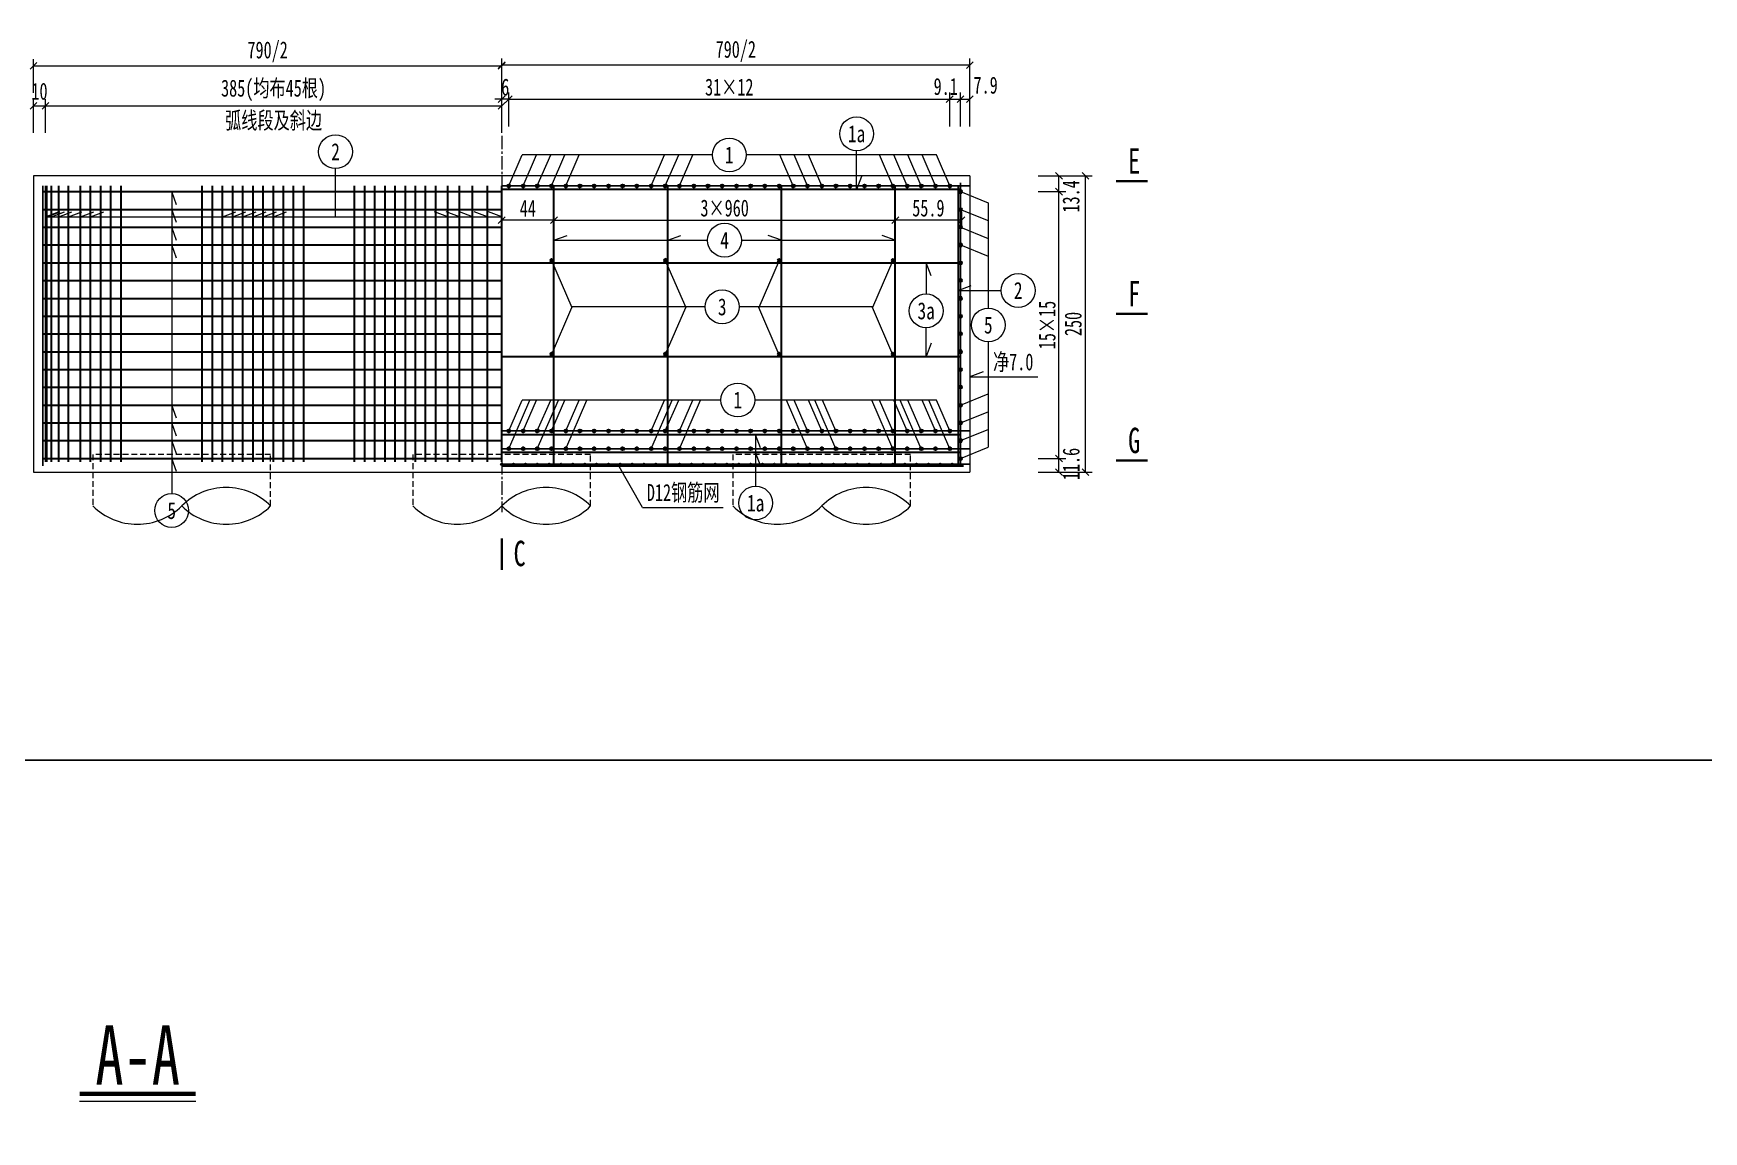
# Model space of a CAD drawing. Header units: millimetres. Extents: x 13990 to 22790, y 4334 to 8354.
# Drawn here: x 14695 to 16104, y 6579 to 7505 of the extents above; entities that cross this region are included whole.
import ezdxf
from ezdxf.enums import TextEntityAlignment as Align

# ---------------------------------------------------------------- set-up
doc = ezdxf.new("R2010")
doc.units = ezdxf.units.MM
doc.linetypes.add('CENTER2', pattern=[28.575, 19.05, -3.175, 3.175, -3.175])
doc.linetypes.add('DASHED', pattern=[0.75, 0.5, -0.25])
doc.layers.get('0').update_dxf_attribs({"lineweight": 15})
doc.layers.get('Defpoints').update_dxf_attribs({"color": 8})
for name, color, linetype, lineweight in [('中心线', 2, 'CENTER2', 15), ('尺寸标注', 4, 'Continuous', 13), ('文字', 7, 'Continuous', 15), ('文本', 7, 'Continuous', 15), ('标注', 4, 'Continuous', 13), ('标注线及字体', 2, 'Continuous', 15), ('粗线', 3, 'Continuous', 35), ('细实线', 4, 'Continuous', 15), ('虚线', 7, 'DASHED', 15), ('钢筋', 1, 'Continuous', 30)]:
    doc.layers.add(name, color=color, linetype=linetype, lineweight=lineweight)
doc.styles.add('111', font='仿宋_GB2312.TTF', dxfattribs={"width": 0.7})
doc.styles.add('BM_Dim', font='', dxfattribs={"width": 0.85})
doc.styles.add('FS', font='', dxfattribs={"width": 0.75})
doc.styles.get('BM_Dim').set_extended_font_data('仿宋_GB2312')
doc.styles.get('FS').set_extended_font_data('仿宋_GB2312')
doc.dimstyles.new('200', dxfattribs={"dimscale": 0, "dimtxt": 2.5, "dimasz": 1, "dimexe": 1, "dimexo": 1, "dimgap": 0.6, "dimtad": 1, "dimdec": 1, "dimdsep": 46, "dimtxsty": '111', "dimblk": 'OBLIQUE', "dimcen": 0, "dimclrd": 4, "dimclre": 4, "dimclrt": 4, "dimadec": 1, "dimazin": 2, "dimtfac": 1, "dimtdec": 0, "dimtix": 1, "dimtmove": 2, "dimatfit": 3, "dimfxl": 4, "dimfxlon": 1, "dimtolj": 1, "dimlwd": -1, "dimlwe": -1, "dimarcsym": 0})

# ---------------------------------------------------------------- blocks, each defined once
blk = doc.blocks.new('_Oblique')
at = {"color": 0, "linetype": 'ByBlock', "lineweight": -2}
blk.add_line((-0.5, -0.5), (0.5, 0.5), dxfattribs=at)
blk = doc.blocks.new('*D136')
at = {"color": 4}
for p, q in [((15134, 7361.7), (15134, 7341.6)), ((15422, 7359.4), (15422, 7341.6)), ((15134, 7347.3), (15422, 7347.3))]:
    blk.add_line(p, q, dxfattribs=at)
at = {"layer": 'Defpoints', "color": 0}
for p in [(15134, 7367.4), (15422, 7365.1), (15422, 7347.3)]:
    blk.add_point(p, dxfattribs=at)
at = {"color": 4, "xscale": 5.714285714285715, "yscale": 5.714285714285715, "zscale": 5.714285714285715, "rotation": 180}
blk.add_blockref('_Oblique', (15134, 7347.3), dxfattribs=at)
at = {"color": 4, "xscale": 5.714285714285715, "yscale": 5.714285714285715, "zscale": 5.714285714285715}
blk.add_blockref('_Oblique', (15422, 7347.3), dxfattribs=at)
at = {"color": 4, "insert": (15278, 7357.5), "char_height": 14.29, "attachment_point": 5, "style": '111'}
blk.add_mtext('\\A1;3×960', dxfattribs=at)
blk = doc.blocks.new('*D137')
at = {"color": 4}
for p, q in [((15422, 7359.4), (15422, 7341.6)), ((15477.8, 7347.3), (15422, 7347.3)), ((15477.8, 7354.4), (15477.8, 7341.6))]:
    blk.add_line(p, q, dxfattribs=at)
at = {"layer": 'Defpoints', "color": 0}
for p in [(15422, 7365.1), (15477.8, 7360.1), (15422, 7347.3)]:
    blk.add_point(p, dxfattribs=at)
at = {"color": 4, "xscale": 5.714285714285715, "yscale": 5.714285714285715, "zscale": 5.714285714285715, "rotation": 180}
blk.add_blockref('_Oblique', (15422, 7347.3), dxfattribs=at)
at = {"color": 4, "xscale": 5.714285714285715, "yscale": 5.714285714285715, "zscale": 5.714285714285715}
blk.add_blockref('_Oblique', (15477.8, 7347.3), dxfattribs=at)
at = {"color": 4, "insert": (15449.9, 7357.5), "char_height": 14.29, "attachment_point": 5, "style": '111'}
blk.add_mtext('\\A1;55.9', dxfattribs=at)
blk = doc.blocks.new('DJ 22')
at = {"layer": '钢筋'}
h = blk.add_hatch(color=256, dxfattribs=at)
h.dxf.hatch_style = 1
h.paths.add_polyline_path([(1.3, 0, 1), (-1.3, 0, 1)])
blk.add_circle((0, 0), 1.25, dxfattribs=at)
blk = doc.blocks.new('*U133')
at = {"rotation": 180}
blk.add_blockref('DJ 22', (0, 0), dxfattribs=at)
blk = doc.blocks.new('*U132')
at = {"color": 0, "linetype": 'ByBlock', "lineweight": -2, "transparency": 16777216}
for p in [(0, 0), (12, 0), (24, 0), (36, 0), (48, 0), (60, 0), (72, 0), (84, 0), (96, 0), (108, 0), (120, 0), (132, 0), (144, 0), (156, 0), (168, 0), (180, 0), (192, 0), (204, 0), (216, 0), (228, 0), (240, 0), (252, 0), (264, 0), (276, 0), (288, 0), (300, 0), (312, 0), (324, 0), (336, 0), (348, 0), (360, 0), (372, 0)]:
    blk.add_blockref('*U133', p, dxfattribs=at)
blk = doc.blocks.new('*U135')
at = {"xscale": -0.6000000000000001, "yscale": 0.6000000000000001, "zscale": 0.6000000000000001, "rotation": 180}
blk.add_blockref('DJ 22', (0, 0), dxfattribs=at)
blk = doc.blocks.new('*U134')
at = {"color": 0, "linetype": 'ByBlock', "lineweight": -2, "transparency": 16777216}
for p in [(0, 0), (10, 0), (20, 0), (30, 0), (40, 0), (50, 0), (60, 0), (70, 0), (80, 0), (90, 0), (100, 0), (110, 0), (120, 0), (130, 0), (140, 0), (150, 0), (160, 0), (170, 0), (180, 0), (190, 0), (200, 0), (210, 0), (220, 0), (230, 0), (240, 0), (250, 0), (260, 0), (270, 0), (280, 0), (290, 0), (300, 0), (310, 0), (320, 0), (330, 0), (340, 0), (350, 0), (360, 0), (370, 0), (380, 0)]:
    blk.add_blockref('*U135', p, dxfattribs=at)
blk = doc.blocks.new('*D138')
at = {"color": 4}
for p, q in [((14686.9, 7384.8), (14658.3, 7384.8)), ((14664.1, 7384.8), (14664.1, 7390.5)), ((14664.1, 7371.4), (14664.1, 7384.8)), ((14686.9, 7371.4), (14658.3, 7371.4)), ((14664.1, 7371.4), (14664.1, 7365.7))]:
    blk.add_line(p, q, dxfattribs=at)
at = {"layer": 'Defpoints', "color": 0}
for p in [(14664.1, 7384.8), (14694.9, 7384.8), (14700.4, 7371.4)]:
    blk.add_point(p, dxfattribs=at)
at = {"color": 4, "xscale": 5.714285714285715, "yscale": 5.714285714285715, "zscale": 5.714285714285715}
for p, rotation in [((14664.1, 7384.8), 270), ((14664.1, 7371.4), 90)]:
    blk.add_blockref('_Oblique', p, dxfattribs=dict(at, rotation=rotation))
at = {"color": 4, "insert": (14653.8, 7378.1), "char_height": 14.29, "attachment_point": 5, "rotation": 90, "style": '111'}
blk.add_mtext('\\A1;13.4', dxfattribs=at)
blk = doc.blocks.new('*D139')
at = {"color": 4}
for p, q in [((14686.9, 7371.4), (14658.3, 7371.4)), ((14664.1, 7146.4), (14664.1, 7371.4)), ((14686.9, 7146.4), (14658.3, 7146.4))]:
    blk.add_line(p, q, dxfattribs=at)
at = {"layer": 'Defpoints', "color": 0}
for p in [(14664.1, 7371.4), (14700.4, 7371.4), (14700.4, 7146.4)]:
    blk.add_point(p, dxfattribs=at)
at = {"color": 4, "xscale": 5.714285714285715, "yscale": 5.714285714285715, "zscale": 5.714285714285715}
for p, rotation in [((14664.1, 7371.4), 90), ((14664.1, 7146.4), 270)]:
    blk.add_blockref('_Oblique', p, dxfattribs=dict(at, rotation=rotation))
at = {"color": 4, "insert": (14654, 7258.9), "char_height": 14.29, "attachment_point": 5, "rotation": 90, "style": '111'}
blk.add_mtext('\\A1;15×15', dxfattribs=at)
blk = doc.blocks.new('*D140')
at = {"color": 4}
for p, q in [((14686.9, 7146.4), (14658.3, 7146.4)), ((14664.1, 7134.8), (14664.1, 7146.4)), ((14686.9, 7134.8), (14658.3, 7134.8))]:
    blk.add_line(p, q, dxfattribs=at)
at = {"layer": 'Defpoints', "color": 0}
for p in [(14664.1, 7146.4), (14700.4, 7146.4), (14700.4, 7134.8)]:
    blk.add_point(p, dxfattribs=at)
at = {"color": 4, "xscale": 5.714285714285715, "yscale": 5.714285714285715, "zscale": 5.714285714285715}
for p, rotation in [((14664.1, 7146.4), 90), ((14664.1, 7134.8), 270)]:
    blk.add_blockref('_Oblique', p, dxfattribs=dict(at, rotation=rotation))
at = {"color": 4, "insert": (14654, 7142.4), "char_height": 14.29, "attachment_point": 5, "rotation": 90, "style": '111'}
blk.add_mtext('\\A1;11.6', dxfattribs=at)
blk = doc.blocks.new('*D142')
at = {"color": 4}
for p, q in [((14704.9, 7420.9), (14704.9, 7449.5)), ((14704.9, 7443.8), (15089.9, 7443.8)), ((15089.9, 7420.9), (15089.9, 7449.5))]:
    blk.add_line(p, q, dxfattribs=at)
at = {"layer": 'Defpoints', "color": 0}
for p in [(15089.9, 7443.8), (14704.9, 7376.3), (15089.9, 7376.3)]:
    blk.add_point(p, dxfattribs=at)
at = {"color": 4, "xscale": 5.714285714285715, "yscale": 5.714285714285715, "zscale": 5.714285714285715, "rotation": 180}
blk.add_blockref('_Oblique', (14704.9, 7443.8), dxfattribs=at)
at = {"color": 4, "xscale": 5.714285714285715, "yscale": 5.714285714285715, "zscale": 5.714285714285715}
blk.add_blockref('_Oblique', (15089.9, 7443.8), dxfattribs=at)
at = {"color": 4, "insert": (14897.4, 7456.8), "char_height": 14.286, "attachment_point": 5, "style": '111'}
blk.add_mtext('\\A1;385(均布45根)', dxfattribs=at)
blk = doc.blocks.new('*D143')
at = {"color": 4}
for p, q in [((14694.9, 7420.9), (14694.9, 7449.5)), ((14694.9, 7443.8), (14704.9, 7443.8)), ((14704.9, 7420.9), (14704.9, 7449.5))]:
    blk.add_line(p, q, dxfattribs=at)
at = {"layer": 'Defpoints', "color": 0}
for p in [(14704.9, 7443.8), (14694.9, 7384.8), (14704.9, 7376.6)]:
    blk.add_point(p, dxfattribs=at)
at = {"color": 4, "xscale": 5.714285714285715, "yscale": 5.714285714285715, "zscale": 5.714285714285715, "rotation": 180}
blk.add_blockref('_Oblique', (14694.9, 7443.8), dxfattribs=at)
at = {"color": 4, "xscale": 5.714285714285715, "yscale": 5.714285714285715, "zscale": 5.714285714285715}
blk.add_blockref('_Oblique', (14704.9, 7443.8), dxfattribs=at)
at = {"color": 4, "insert": (14699.9, 7456), "char_height": 14.29, "attachment_point": 5, "style": '111'}
blk.add_mtext('\\A1;10', dxfattribs=at)
blk = doc.blocks.new('*D144')
at = {"color": 4}
for p, q in [((14694.9, 7454.6), (14694.9, 7483.2)), ((15089.9, 7454.6), (15089.9, 7483.2)), ((14694.9, 7477.5), (15089.9, 7477.5))]:
    blk.add_line(p, q, dxfattribs=at)
at = {"layer": 'Defpoints', "color": 0}
for p in [(15089.9, 7477.5), (14694.9, 7384.8), (15089.9, 7384.8)]:
    blk.add_point(p, dxfattribs=at)
at = {"color": 4, "xscale": 5.714285714285715, "yscale": 5.714285714285715, "zscale": 5.714285714285715, "rotation": 180}
blk.add_blockref('_Oblique', (14694.9, 7477.5), dxfattribs=at)
at = {"color": 4, "xscale": 5.714285714285715, "yscale": 5.714285714285715, "zscale": 5.714285714285715}
blk.add_blockref('_Oblique', (15089.9, 7477.5), dxfattribs=at)
at = {"color": 4, "insert": (14892.4, 7489.2), "char_height": 14.29, "attachment_point": 5, "style": '111'}
blk.add_mtext('\\A1;790/2', dxfattribs=at)
blk = doc.blocks.new('*D145')
at = {"color": 4}
for p, q in [((15095.9, 7426.4), (15095.9, 7455)), ((15467.9, 7426.4), (15467.9, 7455)), ((15095.9, 7449.3), (15467.9, 7449.3))]:
    blk.add_line(p, q, dxfattribs=at)
at = {"layer": 'Defpoints', "color": 0}
for p in [(15467.9, 7449.3), (15095.9, 7376.3), (15467.9, 7376.3)]:
    blk.add_point(p, dxfattribs=at)
at = {"color": 4, "xscale": 5.714285714285715, "yscale": 5.714285714285715, "zscale": 5.714285714285715, "rotation": 180}
blk.add_blockref('_Oblique', (15095.9, 7449.3), dxfattribs=at)
at = {"color": 4, "xscale": 5.714285714285715, "yscale": 5.714285714285715, "zscale": 5.714285714285715}
blk.add_blockref('_Oblique', (15467.9, 7449.3), dxfattribs=at)
at = {"color": 4, "insert": (15281.9, 7459.5), "char_height": 14.29, "attachment_point": 5, "style": '111'}
blk.add_mtext('\\A1;31×12', dxfattribs=at)
blk = doc.blocks.new('*D146')
at = {"color": 4}
for p, q in [((15089.9, 7455.2), (15089.9, 7483.7)), ((15484.9, 7455.2), (15484.9, 7483.7)), ((15484.9, 7478), (15089.9, 7478))]:
    blk.add_line(p, q, dxfattribs=at)
at = {"layer": 'Defpoints', "color": 0}
for p in [(15089.9, 7478), (15089.9, 7384.8), (15484.9, 7384.8)]:
    blk.add_point(p, dxfattribs=at)
at = {"color": 4, "xscale": 5.714285714285715, "yscale": 5.714285714285715, "zscale": 5.714285714285715, "rotation": 180}
blk.add_blockref('_Oblique', (15089.9, 7478), dxfattribs=at)
at = {"color": 4, "xscale": 5.714285714285715, "yscale": 5.714285714285715, "zscale": 5.714285714285715}
blk.add_blockref('_Oblique', (15484.9, 7478), dxfattribs=at)
at = {"color": 4, "insert": (15287.4, 7489.7), "char_height": 14.29, "attachment_point": 5, "style": '111'}
blk.add_mtext('\\A1;790/2', dxfattribs=at)
blk = doc.blocks.new('*D147')
at = {"color": 4}
for p, q in [((15467.9, 7426.4), (15467.9, 7455)), ((15477, 7426.4), (15477, 7455)), ((15467.9, 7449.3), (15477, 7449.3))]:
    blk.add_line(p, q, dxfattribs=at)
at = {"layer": 'Defpoints', "color": 0}
for p in [(15477, 7449.3), (15467.9, 7376.3), (15477, 7376.3)]:
    blk.add_point(p, dxfattribs=at)
at = {"color": 4, "xscale": 5.714285714285715, "yscale": 5.714285714285715, "zscale": 5.714285714285715, "rotation": 180}
blk.add_blockref('_Oblique', (15467.9, 7449.3), dxfattribs=at)
at = {"color": 4, "xscale": 5.714285714285715, "yscale": 5.714285714285715, "zscale": 5.714285714285715}
blk.add_blockref('_Oblique', (15477, 7449.3), dxfattribs=at)
at = {"color": 4, "insert": (15464.5, 7460), "char_height": 14.29, "attachment_point": 5, "style": '111'}
blk.add_mtext('\\A1;9.1', dxfattribs=at)
blk = doc.blocks.new('*D148')
at = {"color": 4}
for p, q in [((15477, 7426.4), (15477, 7455)), ((15484.9, 7426.4), (15484.9, 7455)), ((15477, 7449.3), (15484.9, 7449.3))]:
    blk.add_line(p, q, dxfattribs=at)
at = {"layer": 'Defpoints', "color": 0}
for p in [(15484.9, 7449.3), (15477, 7376.3), (15484.9, 7375.6)]:
    blk.add_point(p, dxfattribs=at)
at = {"color": 4, "xscale": 5.714285714285715, "yscale": 5.714285714285715, "zscale": 5.714285714285715, "rotation": 180}
blk.add_blockref('_Oblique', (15477, 7449.3), dxfattribs=at)
at = {"color": 4, "xscale": 5.714285714285715, "yscale": 5.714285714285715, "zscale": 5.714285714285715}
blk.add_blockref('_Oblique', (15484.9, 7449.3), dxfattribs=at)
at = {"color": 4, "insert": (15498.2, 7461.1), "char_height": 14.29, "attachment_point": 5, "style": '111'}
blk.add_mtext('\\A1;7.9', dxfattribs=at)
blk = doc.blocks.new('*D149')
at = {"color": 4}
for p, q in [((15542.5, 7384.8), (15565.8, 7384.8)), ((15560.1, 7371.4), (15560.1, 7384.8)), ((15542.5, 7371.4), (15565.8, 7371.4))]:
    blk.add_line(p, q, dxfattribs=at)
at = {"layer": 'Defpoints', "color": 0}
for p in [(15536.8, 7384.8), (15560.1, 7384.8), (15536.8, 7371.4)]:
    blk.add_point(p, dxfattribs=at)
at = {"color": 4, "xscale": 5.714285714285715, "yscale": 5.714285714285715, "zscale": 5.714285714285715}
for p, rotation in [((15560.1, 7384.8), 90), ((15560.1, 7371.4), 270)]:
    blk.add_blockref('_Oblique', p, dxfattribs=dict(at, rotation=rotation))
at = {"color": 4, "insert": (15570.3, 7367.4), "char_height": 14.29, "attachment_point": 5, "rotation": 90, "style": '111'}
blk.add_mtext('\\A1;13.4', dxfattribs=at)
blk = doc.blocks.new('*D150')
at = {"color": 4}
for p, q in [((15542.5, 7371.4), (15565.8, 7371.4)), ((15560.1, 7146.4), (15560.1, 7371.4)), ((15542.5, 7146.4), (15565.8, 7146.4))]:
    blk.add_line(p, q, dxfattribs=at)
at = {"layer": 'Defpoints', "color": 0}
for p in [(15536.8, 7371.4), (15560.1, 7371.4), (15536.8, 7146.4)]:
    blk.add_point(p, dxfattribs=at)
at = {"color": 4, "xscale": 5.714285714285715, "yscale": 5.714285714285715, "zscale": 5.714285714285715}
for p, rotation in [((15560.1, 7371.4), 90), ((15560.1, 7146.4), 270)]:
    blk.add_blockref('_Oblique', p, dxfattribs=dict(at, rotation=rotation))
at = {"color": 4, "insert": (15550.1, 7258.9), "char_height": 14.29, "attachment_point": 5, "rotation": 90, "style": '111'}
blk.add_mtext('\\A1;15×15', dxfattribs=at)
blk = doc.blocks.new('*D151')
at = {"color": 4}
for p, q in [((15542.5, 7146.4), (15565.8, 7146.4)), ((15560.1, 7134.8), (15560.1, 7146.4)), ((15542.5, 7134.8), (15565.8, 7134.8))]:
    blk.add_line(p, q, dxfattribs=at)
at = {"layer": 'Defpoints', "color": 0}
for p in [(15536.8, 7146.4), (15560.1, 7146.4), (15536.8, 7134.8)]:
    blk.add_point(p, dxfattribs=at)
at = {"color": 4, "xscale": 5.714285714285715, "yscale": 5.714285714285715, "zscale": 5.714285714285715}
for p, rotation in [((15560.1, 7146.4), 90), ((15560.1, 7134.8), 270)]:
    blk.add_blockref('_Oblique', p, dxfattribs=dict(at, rotation=rotation))
at = {"color": 4, "insert": (15570.4, 7141.7), "char_height": 14.29, "attachment_point": 5, "rotation": 90, "style": '111'}
blk.add_mtext('\\A1;11.6', dxfattribs=at)
blk = doc.blocks.new('*D152')
at = {"color": 4}
for p, q in [((15559.5, 7384.8), (15588.1, 7384.8)), ((15582.4, 7134.8), (15582.4, 7384.8)), ((15559.5, 7134.8), (15588.1, 7134.8))]:
    blk.add_line(p, q, dxfattribs=at)
at = {"layer": 'Defpoints', "color": 0}
for p in [(15546.1, 7384.8), (15582.4, 7384.8), (15546.1, 7134.8)]:
    blk.add_point(p, dxfattribs=at)
at = {"color": 4, "xscale": 5.714285714285715, "yscale": 5.714285714285715, "zscale": 5.714285714285715}
for p, rotation in [((15582.4, 7384.8), 90), ((15582.4, 7134.8), 270)]:
    blk.add_blockref('_Oblique', p, dxfattribs=dict(at, rotation=rotation))
at = {"color": 4, "insert": (15572.1, 7259.8), "char_height": 14.29, "attachment_point": 5, "rotation": 90, "style": '111'}
blk.add_mtext('\\A1;250', dxfattribs=at)
blk = doc.blocks.new('*D153')
at = {"color": 4}
for p, q in [((15089.9, 7426.4), (15089.9, 7455)), ((15095.9, 7426.4), (15095.9, 7455)), ((15089.9, 7449.3), (15084.2, 7449.3)), ((15095.9, 7449.3), (15089.9, 7449.3)), ((15095.9, 7449.3), (15101.7, 7449.3))]:
    blk.add_line(p, q, dxfattribs=at)
at = {"layer": 'Defpoints', "color": 0}
for p in [(15089.9, 7449.3), (15089.9, 7376.3), (15095.9, 7376.3)]:
    blk.add_point(p, dxfattribs=at)
at = {"color": 4, "xscale": 5.714285714285715, "yscale": 5.714285714285715, "zscale": 5.714285714285715}
blk.add_blockref('_Oblique', (15089.9, 7449.3), dxfattribs=at)
at = {"color": 4, "xscale": 5.714285714285715, "yscale": 5.714285714285715, "zscale": 5.714285714285715, "rotation": 180}
blk.add_blockref('_Oblique', (15095.9, 7449.3), dxfattribs=at)
at = {"color": 4, "insert": (15092.9, 7459.5), "char_height": 14.29, "attachment_point": 5, "style": '111'}
blk.add_mtext('\\A1;6', dxfattribs=at)
blk = doc.blocks.new('*U155')
at = {"rotation": 180}
blk.add_blockref('DJ 22', (0, 0), dxfattribs=at)
blk = doc.blocks.new('*U154')
at = {"color": 0, "linetype": 'ByBlock', "lineweight": -2, "transparency": 16777216}
for p in [(0, 0), (12, 0), (24, 0), (36, 0), (48, 0), (60, 0), (72, 0), (84, 0), (96, 0), (108, 0), (120, 0), (132, 0), (144, 0), (156, 0), (168, 0), (180, 0), (192, 0), (204, 0), (216, 0), (228, 0), (240, 0), (252, 0), (264, 0), (276, 0), (288, 0), (300, 0), (312, 0), (324, 0), (336, 0), (348, 0), (360, 0), (372, 0)]:
    blk.add_blockref('*U155', p, dxfattribs=at)
blk = doc.blocks.new('*U157')
at = {"rotation": 180}
blk.add_blockref('DJ 22', (0, 0), dxfattribs=at)
blk = doc.blocks.new('*U156')
at = {"color": 0, "linetype": 'ByBlock', "lineweight": -2, "transparency": 16777216}
for p in [(0, 0), (12, 0), (24, 0), (36, 0), (48, 0), (60, 0), (72, 0), (84, 0), (96, 0), (108, 0), (120, 0), (132, 0), (144, 0), (156, 0), (168, 0), (180, 0), (192, 0), (204, 0), (216, 0), (228, 0), (240, 0), (252, 0), (264, 0), (276, 0), (288, 0), (300, 0), (312, 0), (324, 0), (336, 0), (348, 0), (360, 0), (372, 0)]:
    blk.add_blockref('*U157', p, dxfattribs=at)
blk = doc.blocks.new('*D158')
at = {"color": 4}
for p, q in [((15089.9, 7358), (15089.9, 7341.6)), ((15134, 7358), (15134, 7341.6)), ((15134, 7347.3), (15089.9, 7347.3))]:
    blk.add_line(p, q, dxfattribs=at)
at = {"layer": 'Defpoints', "color": 0}
for p in [(15089.9, 7363.8), (15134, 7363.8), (15089.9, 7347.3)]:
    blk.add_point(p, dxfattribs=at)
at = {"color": 4, "xscale": 5.714285714285715, "yscale": 5.714285714285715, "zscale": 5.714285714285715, "rotation": 180}
blk.add_blockref('_Oblique', (15089.9, 7347.3), dxfattribs=at)
at = {"color": 4, "xscale": 5.714285714285715, "yscale": 5.714285714285715, "zscale": 5.714285714285715}
blk.add_blockref('_Oblique', (15134, 7347.3), dxfattribs=at)
at = {"color": 4, "insert": (15111.9, 7357.3), "char_height": 14.29, "attachment_point": 5, "style": '111'}
blk.add_mtext('\\A1;44', dxfattribs=at)

msp = doc.modelspace()

# ---------------------------------------------------------------- linework, layer by layer
at = {"color": 4}
msp.add_line((14733.71, 6604.44), (14831.74, 6604.44), dxfattribs=at)
at = {"color": 6, "const_width": 3.6}
msp.add_lwpolyline([(14733.71, 6610.44), (14831.74, 6610.44)], dxfattribs=at)
at = {"layer": 'Defpoints'}
for p, q in [((14702.86, 7376.25), (14702.86, 7140.03)), ((15089.94, 7376.25), (15484.94, 7376.25)), ((15477.02, 7378.75), (15477.02, 7140.03)), ((15089.94, 7169.57), (15484.94, 7169.57)), ((15089.94, 7154.57), (15484.94, 7154.57)), ((15089.94, 7141.42), (15484.94, 7141.42))]:
    msp.add_line(p, q, dxfattribs=at)
for points in [[(13989.94, 8353.76), (16189.94, 8353.76), (16189.94, 6892.05), (13989.94, 6892.05)], [(13989.94, 6892.05), (17839.94, 6892.05), (17839.94, 4334.05), (13989.94, 4334.05)]]:
    msp.add_lwpolyline(points, close=True, dxfattribs=at)
at = {"layer": '中心线', "ltscale": 0.6}
msp.add_line((15089.94, 7418.56), (15089.94, 7101.18), dxfattribs=at)
at = {"layer": '尺寸标注'}
for centre in [(15389.36, 7420.2), (14949.7, 7405.08), (15281.94, 7402.33), (15277.95, 7330.39), (15525.68, 7288.06), (15275.94, 7274.24), (15448.01, 7270.88), (15500.44, 7258.91), (15289.08, 7195.65), (14811.45, 7102.47), (15304.17, 7108.79)]:
    msp.add_circle(centre, 14.29, dxfattribs=at)
at = {"layer": '标注'}
for p, q in [((15389.36, 7373.09), (15389.36, 7405.91)), ((14949.7, 7350.13), (14949.7, 7390.8)), ((15393.46, 7384.2), (15389.36, 7373.09)), ((14811.45, 7371.41), (14811.45, 7116.75)), ((14815.55, 7360.3), (14811.45, 7371.41)), ((14815.55, 7345.3), (14811.45, 7356.41)), ((14704.92, 7350.13), (14716.03, 7354.23)), ((14704.92, 7350.13), (15089.94, 7350.13)), ((14706.2, 7350.13), (14717.31, 7354.23)), ((14709.98, 7350.13), (14721.1, 7354.23)), ((14716.13, 7350.13), (14727.24, 7354.23)), ((14724.39, 7350.13), (14735.51, 7354.23)), ((14734.52, 7350.13), (14745.63, 7354.23)), ((14743.09, 7350.13), (14754.2, 7354.23)), ((14854.42, 7350.13), (14865.53, 7354.23)), ((14862.98, 7350.13), (14874.1, 7354.23)), ((14871.55, 7350.13), (14882.66, 7354.23)), ((14880.11, 7350.13), (14891.22, 7354.23)), ((14888.68, 7350.13), (14899.79, 7354.23)), ((14897.24, 7350.13), (14908.35, 7354.23)), ((15044.39, 7350.13), (15033.28, 7354.23)), ((15054.2, 7350.13), (15043.09, 7354.23)), ((15065.34, 7350.13), (15054.23, 7354.23)), ((15077.89, 7350.13), (15066.77, 7354.23)), ((15089.94, 7350.13), (15078.83, 7354.23)), ((14815.55, 7330.3), (14811.45, 7341.41)), ((15133.95, 7330.39), (15145.06, 7334.5)), ((15133.95, 7330.39), (15263.67, 7330.39)), ((15229.95, 7330.39), (15241.06, 7334.5)), ((15292.24, 7330.39), (15421.95, 7330.39)), ((15325.95, 7330.39), (15314.84, 7334.5)), ((15421.95, 7330.39), (15410.84, 7334.5)), ((14815.55, 7315.3), (14811.45, 7326.41)), ((15448.01, 7311.41), (15448.01, 7285.17)), ((15452.12, 7300.3), (15448.01, 7311.41)), ((15474.97, 7288.06), (15486.08, 7292.17)), ((15474.97, 7288.06), (15511.39, 7288.06)), ((15448.01, 7232.39), (15448.01, 7256.6)), ((15452.12, 7243.51), (15448.01, 7232.39)), ((15496.05, 7219.37), (15484.94, 7215.26)), ((15484.94, 7215.26), (15542.11, 7215.26)), ((14815.55, 7180.3), (14811.45, 7191.41)), ((14815.55, 7165.3), (14811.45, 7176.41)), ((14815.55, 7150.3), (14811.45, 7161.41)), ((15304.17, 7166.41), (15304.17, 7123.07)), ((15308.28, 7155.3), (15304.17, 7166.41)), ((14815.55, 7135.3), (14811.45, 7146.41)), ((15308.28, 7140.3), (15304.17, 7151.41))]:
    msp.add_line(p, q, dxfattribs=at)
at = {"layer": '粗线'}
for p, q in [((15608.44, 7380.32), (15634.77, 7380.32)), ((15608.44, 7268.27), (15634.77, 7268.27)), ((15608.44, 7144.58), (15634.77, 7144.58)), ((15089.94, 7078.9), (15089.94, 7052.57))]:
    msp.add_line(p, q, dxfattribs=at)
at = {"layer": '细实线'}
for p, q in [((15095.94, 7376.25), (15107.22, 7402.33)), ((15267.66, 7402.33), (15107.22, 7402.33)), ((15107.94, 7376.25), (15119.22, 7402.33)), ((15119.94, 7376.25), (15131.22, 7402.33)), ((15131.94, 7376.25), (15143.22, 7402.33)), ((15143.94, 7376.25), (15155.22, 7402.33)), ((15215.94, 7376.25), (15227.22, 7402.33)), ((15227.94, 7376.25), (15239.22, 7402.33)), ((15239.94, 7376.25), (15251.22, 7402.33)), ((15456.67, 7402.33), (15296.23, 7402.33)), ((15335.94, 7376.25), (15324.67, 7402.33)), ((15347.94, 7376.25), (15336.67, 7402.33)), ((15359.94, 7376.25), (15348.67, 7402.33)), ((15419.94, 7376.25), (15408.67, 7402.33)), ((15431.94, 7376.25), (15420.67, 7402.33)), ((15443.94, 7376.25), (15432.67, 7402.33)), ((15455.94, 7376.25), (15444.67, 7402.33)), ((15467.94, 7376.25), (15456.67, 7402.33)), ((15484.94, 7384.83), (14694.94, 7384.83)), ((14694.94, 7384.83), (14694.94, 7134.83)), ((15484.94, 7384.83), (15484.94, 7134.83)), ((15477.02, 7371.41), (15500.44, 7362)), ((15477.02, 7356.41), (15500.44, 7347)), ((15500.44, 7362), (15500.44, 7273.2)), ((15477.02, 7341.41), (15500.44, 7332)), ((15477.02, 7326.41), (15500.44, 7317)), ((15131.94, 7313.42), (15149.16, 7273.58)), ((15227.94, 7313.42), (15245.16, 7273.58)), ((15323.94, 7313.42), (15306.72, 7273.58)), ((15419.94, 7313.42), (15402.72, 7273.58)), ((15131.94, 7233.74), (15149.16, 7273.58)), ((15261.66, 7274.24), (15149.45, 7274.24)), ((15227.94, 7233.74), (15245.16, 7273.58)), ((15402.44, 7274.24), (15290.23, 7274.24)), ((15323.94, 7233.74), (15306.72, 7273.58)), ((15419.94, 7233.74), (15402.72, 7273.58)), ((15500.44, 7244.62), (15500.44, 7155.82)), ((15095.94, 7169.57), (15107.22, 7195.65)), ((15095.94, 7154.57), (15113.7, 7195.65)), ((15274.8, 7195.65), (15107.22, 7195.65)), ((15107.94, 7169.57), (15119.22, 7195.65)), ((15119.94, 7169.57), (15131.22, 7195.65)), ((15119.94, 7154.57), (15137.7, 7195.65)), ((15131.94, 7169.57), (15143.22, 7195.65)), ((15143.94, 7169.57), (15155.22, 7195.65)), ((15143.94, 7154.57), (15161.7, 7195.65)), ((15215.94, 7169.57), (15227.22, 7195.65)), ((15215.94, 7154.57), (15233.7, 7195.65)), ((15227.94, 7169.57), (15239.22, 7195.65)), ((15239.94, 7169.57), (15251.22, 7195.65)), ((15239.94, 7154.57), (15257.7, 7195.65)), ((15456.67, 7195.65), (15303.37, 7195.65)), ((15347.94, 7154.57), (15330.19, 7195.65)), ((15347.94, 7169.57), (15336.67, 7195.65)), ((15359.94, 7169.57), (15348.67, 7195.65)), ((15371.94, 7154.57), (15354.19, 7195.65)), ((15371.94, 7169.57), (15360.67, 7195.65)), ((15419.94, 7154.57), (15402.19, 7195.65)), ((15419.94, 7169.57), (15408.67, 7195.65)), ((15431.94, 7169.57), (15420.67, 7195.65)), ((15443.94, 7154.57), (15426.19, 7195.65)), ((15443.94, 7169.57), (15432.67, 7195.65)), ((15455.94, 7169.57), (15444.67, 7195.65)), ((15467.94, 7154.57), (15450.19, 7195.65)), ((15467.94, 7169.57), (15456.67, 7195.65)), ((15477.02, 7191.41), (15500.44, 7200.82)), ((15477.02, 7176.41), (15500.44, 7185.82)), ((15477.02, 7161.41), (15500.44, 7170.82)), ((15477.02, 7146.41), (15500.44, 7155.82)), ((14694.94, 7134.83), (15484.94, 7134.83)), ((15208.81, 7104.94), (15187.89, 7141.42)), ((15208.81, 7104.94), (15276.66, 7104.94))]:
    msp.add_line(p, q, dxfattribs=at)
for points in [[(14744.94, 7106.37, 0.4142136), (14819.94, 7106.37, 0.4142136), (14894.94, 7106.37, 0.4142136), (14819.94, 7106.37)], [(15014.94, 7106.37, 0.4142136), (15089.94, 7106.37, 0.4142136), (15164.94, 7106.37, 0.4142136), (15089.94, 7106.37)], [(15284.94, 7106.37, 0.4142136), (15359.94, 7106.37, 0.4142136), (15434.94, 7106.37, 0.4142136), (15359.94, 7106.37)]]:
    msp.add_lwpolyline(points, format="xyb", dxfattribs=at)
at = {"layer": '虚线', "linetype": 'DASHED', "ltscale": 10}
for points in [[(14894.94, 7106.37), (14894.94, 7149.83), (14744.94, 7149.83), (14744.94, 7106.37)], [(15164.94, 7106.37), (15164.94, 7149.83), (15014.94, 7149.83), (15014.94, 7106.37)], [(15434.94, 7106.37), (15434.94, 7149.83), (15284.94, 7149.83), (15284.94, 7106.37)]]:
    msp.add_lwpolyline(points, dxfattribs=at)
at = {"layer": '钢筋'}
for p, q in [((14702.86, 7371.41), (15089.94, 7371.41)), ((14704.92, 7376.25), (14704.92, 7143.41)), ((14706.2, 7143.41), (14706.2, 7376.25)), ((14709.98, 7143.41), (14709.98, 7376.25)), ((14716.13, 7143.41), (14716.13, 7376.25)), ((14724.39, 7143.41), (14724.39, 7376.25)), ((14734.52, 7143.41), (14734.52, 7376.25)), ((14743.09, 7143.41), (14743.09, 7376.25)), ((14751.65, 7143.41), (14751.65, 7376.25)), ((14760.21, 7143.41), (14760.21, 7376.25)), ((14768.78, 7143.41), (14768.78, 7376.25)), ((14837.29, 7143.41), (14837.29, 7376.25)), ((14845.86, 7143.41), (14845.86, 7376.25)), ((14854.42, 7143.41), (14854.42, 7376.25)), ((14862.98, 7143.41), (14862.98, 7376.25)), ((14871.55, 7143.41), (14871.55, 7376.25)), ((14880.11, 7143.41), (14880.11, 7376.25)), ((14888.68, 7143.41), (14888.68, 7376.25)), ((14897.24, 7143.41), (14897.24, 7376.25)), ((14905.81, 7143.41), (14905.81, 7376.25)), ((14914.37, 7143.41), (14914.37, 7376.25)), ((14922.93, 7143.41), (14922.93, 7376.25)), ((14965.75, 7143.41), (14965.75, 7376.25)), ((14974.32, 7143.41), (14974.32, 7376.25)), ((14982.88, 7143.41), (14982.88, 7376.25)), ((14991.45, 7143.41), (14991.45, 7376.25)), ((15000.01, 7143.41), (15000.01, 7376.25)), ((15008.66, 7143.41), (15008.66, 7376.25)), ((15017.14, 7143.41), (15017.14, 7376.25)), ((15025.7, 7143.41), (15025.7, 7376.25)), ((15034.27, 7143.41), (15034.27, 7376.25)), ((15044.39, 7143.41), (15044.39, 7376.25)), ((15054.2, 7143.41), (15054.2, 7376.25)), ((15065.34, 7143.41), (15065.34, 7376.25)), ((15077.89, 7143.41), (15077.89, 7376.25)), ((15089.94, 7143.41), (15089.94, 7376.25)), ((15477.02, 7373.09), (15089.94, 7373.09)), ((15133.95, 7140.03), (15133.95, 7376.25)), ((15229.95, 7140.03), (15229.95, 7376.25)), ((15325.95, 7140.03), (15325.95, 7376.25)), ((15421.95, 7140.03), (15421.95, 7376.25)), ((15474.97, 7376.25), (15474.97, 7140.03)), ((14702.86, 7356.41), (15089.94, 7356.41)), ((14702.86, 7341.41), (15089.94, 7341.41)), ((14702.86, 7326.41), (15089.94, 7326.41)), ((14702.86, 7311.41), (15089.94, 7311.41)), ((15089.94, 7311.41), (15477.02, 7311.41)), ((14702.86, 7296.41), (15089.94, 7296.41)), ((14702.86, 7281.41), (15089.94, 7281.41)), ((14702.86, 7266.41), (15089.94, 7266.41)), ((14702.86, 7251.41), (15089.94, 7251.41)), ((14702.86, 7236.41), (15089.94, 7236.41)), ((15089.94, 7232.39), (15477.02, 7232.39)), ((14702.86, 7221.41), (15089.94, 7221.41)), ((14702.86, 7206.41), (15089.94, 7206.41)), ((14702.86, 7191.41), (15089.94, 7191.41)), ((14702.86, 7176.41), (15089.94, 7176.41)), ((14702.86, 7161.41), (15089.94, 7161.41)), ((15477.02, 7166.41), (15089.94, 7166.41)), ((14702.86, 7146.41), (15089.94, 7146.41)), ((15477.02, 7151.41), (15089.94, 7151.41)), ((15089.94, 7140.03), (15479.52, 7140.03))]:
    msp.add_line(p, q, dxfattribs=at)

# ---------------------------------------------------------------- block references
at = {"rotation": 360}
for name, p in [('*U156', (15095.94, 7376.25)), ('*U154', (15095.94, 7169.57)), ('*U132', (15095.94, 7154.57))]:
    msp.add_blockref(name, p, dxfattribs=at)
at = {"xscale": -1}
for name, p, rotation in [('DJ 22', (15477.02, 7371.41), 179.9999999999999), ('DJ 22', (15477.02, 7356.41), 179.9999999999999), ('DJ 22', (15477.02, 7341.41), 179.9999999999999), ('DJ 22', (15131.94, 7313.42), 180), ('DJ 22', (15227.94, 7313.42), 180), ('DJ 22', (15323.94, 7313.42), 180), ('DJ 22', (15419.94, 7313.42), 180), ('DJ 22', (15477.02, 7326.41), 179.9999999999999), ('DJ 22', (15477.02, 7311.41), 179.9999999999999), ('DJ 22', (15477.02, 7296.41), 179.9999999999999), ('DJ 22', (15477.02, 7281.41), 179.9999999999999), ('DJ 22', (15477.02, 7266.41), 179.9999999999999), ('DJ 22', (15477.02, 7251.41), 179.9999999999999), ('DJ 22', (15131.94, 7234.4), 180), ('DJ 22', (15227.94, 7234.4), 180), ('DJ 22', (15323.94, 7234.4), 180), ('DJ 22', (15419.94, 7234.4), 180), ('DJ 22', (15477.02, 7236.41), 179.9999999999999), ('DJ 22', (15477.02, 7221.41), 179.9999999999999), ('DJ 22', (15477.02, 7206.41), 179.9999999999999), ('DJ 22', (15477.02, 7191.41), 179.9999999999999), ('DJ 22', (15477.02, 7176.41), 179.9999999999999), ('DJ 22', (15477.02, 7161.41), 179.9999999999999), ('DJ 22', (15477.02, 7146.41), 179.9999999999999), ('*U134', (15089.94, 7141.42), 180)]:
    msp.add_blockref(name, p, dxfattribs=dict(at, rotation=rotation))

# ---------------------------------------------------------------- texts
at = {"color": 4, "style": '111', "width": 0.7}
for s, p in [('弧线段及斜边', (14897.44, 7431.78)), ('净7.0', (15521.46, 7228.14))]:
    msp.add_text(s, height=14.286, dxfattribs=at).set_placement(p, align=Align.MIDDLE)
msp.add_text('D12钢筋网', height=14.286, dxfattribs=at).set_placement((15212.38, 7110.54))
at = {"layer": '文字', "style": 'BM_Dim', "width": 0.7}
for s, p in [('E', (15623.56, 7386.61)), ('F', (15623.56, 7274.56)), ('G', (15623.56, 7150.87)), ('C', (15105.02, 7055.54))]:
    msp.add_text(s, height=21.43, dxfattribs=at).set_placement(p, align=Align.CENTER)
at = {"layer": '文本', "color": 4, "style": 'FS', "width": 0.75}
for s, height, p in [('1a', 14.286, (15389.36, 7420.2)), ('2', 14.29, (14949.7, 7405.08)), ('1', 14.29, (15281.94, 7402.33)), ('4', 14.29, (15277.95, 7330.39)), ('2', 14.29, (15525.68, 7288.06)), ('3', 14.29, (15275.94, 7274.24)), ('3a', 14.286, (15448.01, 7270.88)), ('5', 14.29, (15500.44, 7258.91)), ('1', 14.29, (15289.08, 7195.65)), ('5', 14.29, (14811.45, 7102.47)), ('1a', 14.286, (15304.17, 7108.79))]:
    msp.add_text(s, height=height, dxfattribs=at).set_placement(p, align=Align.MIDDLE_CENTER)
at = {"layer": '标注线及字体', "color": 0, "style": '111', "width": 0.7}
msp.add_text('A-A', height=50, dxfattribs=at).set_placement((14782.73, 6643.29), align=Align.MIDDLE)

# ---------------------------------------------------------------- dimensions: what is measured, and where the dimension line sits
for base, p1, p2, text, override, picture, middle in [((15089.94, 7477.5), (14694.94, 7384.83), (15089.94, 7384.83), '790/2', {"dimscale": 5.714286, "dimtxsty": '111'}, '*D144', (14892.44, 7489.16)), ((15089.94, 7478.02), (15484.94, 7384.83), (15089.94, 7384.83), '790/2', {"dimscale": 5.714286, "dimtxsty": '111', "dimblk": 'Oblique'}, '*D146', (15287.44, 7489.67)), ((15467.94, 7449.27), (15095.94, 7376.25), (15467.94, 7376.25), '31×12', {"dimscale": 5.714286, "dimtxsty": '111', "dimblk": 'Oblique'}, '*D145', (15281.94, 7459.49)), ((15089.94, 7443.76), (14704.92, 7376.25), (15089.94, 7376.25), '<>(均布45根)', {"dimscale": 5.714286, "dimtxsty": '111'}, '*D142', (14897.43, 7456.8)), ((15421.95, 7347.28), (15133.95, 7367.39), (15421.95, 7365.09), '3×960', {"dimscale": 5.714286, "dimtxsty": '111', "dimblk": 'Oblique'}, '*D136', (15277.95, 7357.5))]:
    dim = msp.add_linear_dim(base=base, p1=p1, p2=p2, text=text, dimstyle='200', override=override)
    dim.commit()
    dim.dimension.update_dxf_attribs({"geometry": picture, "text_midpoint": middle})
for base, p1, p2, picture, middle in [((15089.94, 7449.27), (15095.94, 7376.25), (15089.94, 7376.25), '*D153', (15092.94, 7459.49)), ((15089.94, 7347.28), (15133.95, 7363.75), (15089.94, 7363.75), '*D158', (15111.95, 7357.35))]:
    dim = msp.add_linear_dim(base=base, p1=p1, p2=p2, dimstyle='200', override={"dimscale": 5.714286, "dimblk": 'Oblique'})
    dim.commit()
    dim.dimension.update_dxf_attribs({"geometry": picture, "text_midpoint": middle})
for base, p1, p2, override, picture, middle in [((15477.02, 7449.27), (15467.94, 7376.25), (15477.02, 7376.25), {"dimscale": 5.714286, "dimblk": 'Oblique'}, '*D147', (15464.45, 7459.97)), ((15484.94, 7449.27), (15477.02, 7376.25), (15484.94, 7375.59), {"dimscale": 5.714286, "dimblk": 'Oblique'}, '*D148', (15498.23, 7461.15)), ((14704.92, 7443.76), (14694.94, 7384.83), (14704.92, 7376.64), {"dimscale": 5.714286}, '*D143', (14699.91, 7455.97))]:
    dim = msp.add_linear_dim(base=base, p1=p1, p2=p2, dimstyle='200', override=override)
    dim.commit()
    dim.dimension.update_dxf_attribs({"geometry": picture, "text_midpoint": middle, "dimtype": 160})
for base, p1, p2, angle, picture, middle in [((14664.06, 7384.83), (14700.36, 7371.41), (14694.94, 7384.83), 90, '*D138', (14653.84, 7378.12)), ((15582.37, 7384.83), (15546.07, 7134.83), (15546.07, 7384.83), 90, '*D152', (15572.15, 7259.83)), ((15421.95, 7347.28), (15477.81, 7360.09), (15421.95, 7365.09), 180, '*D137', (15449.88, 7357.5))]:
    dim = msp.add_linear_dim(base=base, p1=p1, p2=p2, angle=angle, dimstyle='200', override={"dimscale": 5.714286, "dimblk": 'Oblique'})
    dim.commit()
    dim.dimension.update_dxf_attribs({"geometry": picture, "text_midpoint": middle})
for base, p1, p2, picture, middle in [((15560.13, 7384.83), (15536.82, 7371.41), (15536.82, 7384.83), '*D149', (15570.33, 7367.42)), ((14664.06, 7146.41), (14700.36, 7134.83), (14700.36, 7146.41), '*D140', (14654.01, 7142.36)), ((15560.13, 7146.41), (15536.82, 7134.83), (15536.82, 7146.41), '*D151', (15570.35, 7141.66))]:
    dim = msp.add_linear_dim(base=base, p1=p1, p2=p2, angle=90, dimstyle='200', override={"dimscale": 5.714286, "dimblk": 'Oblique'})
    dim.commit()
    dim.dimension.update_dxf_attribs({"geometry": picture, "text_midpoint": middle, "dimtype": 160})
for base, p1, p2, picture, middle in [((14664.06, 7371.41), (14700.36, 7146.41), (14700.36, 7371.41), '*D139', (14653.99, 7258.91)), ((15560.13, 7371.41), (15536.82, 7146.41), (15536.82, 7371.41), '*D150', (15550.06, 7258.91))]:
    dim = msp.add_linear_dim(base=base, p1=p1, p2=p2, angle=90, text='15×15', dimstyle='200', override={"dimscale": 5.714286, "dimtxsty": '111', "dimblk": 'Oblique'})
    dim.commit()
    dim.dimension.update_dxf_attribs({"geometry": picture, "text_midpoint": middle})

doc.saveas('drawing.dxf')
